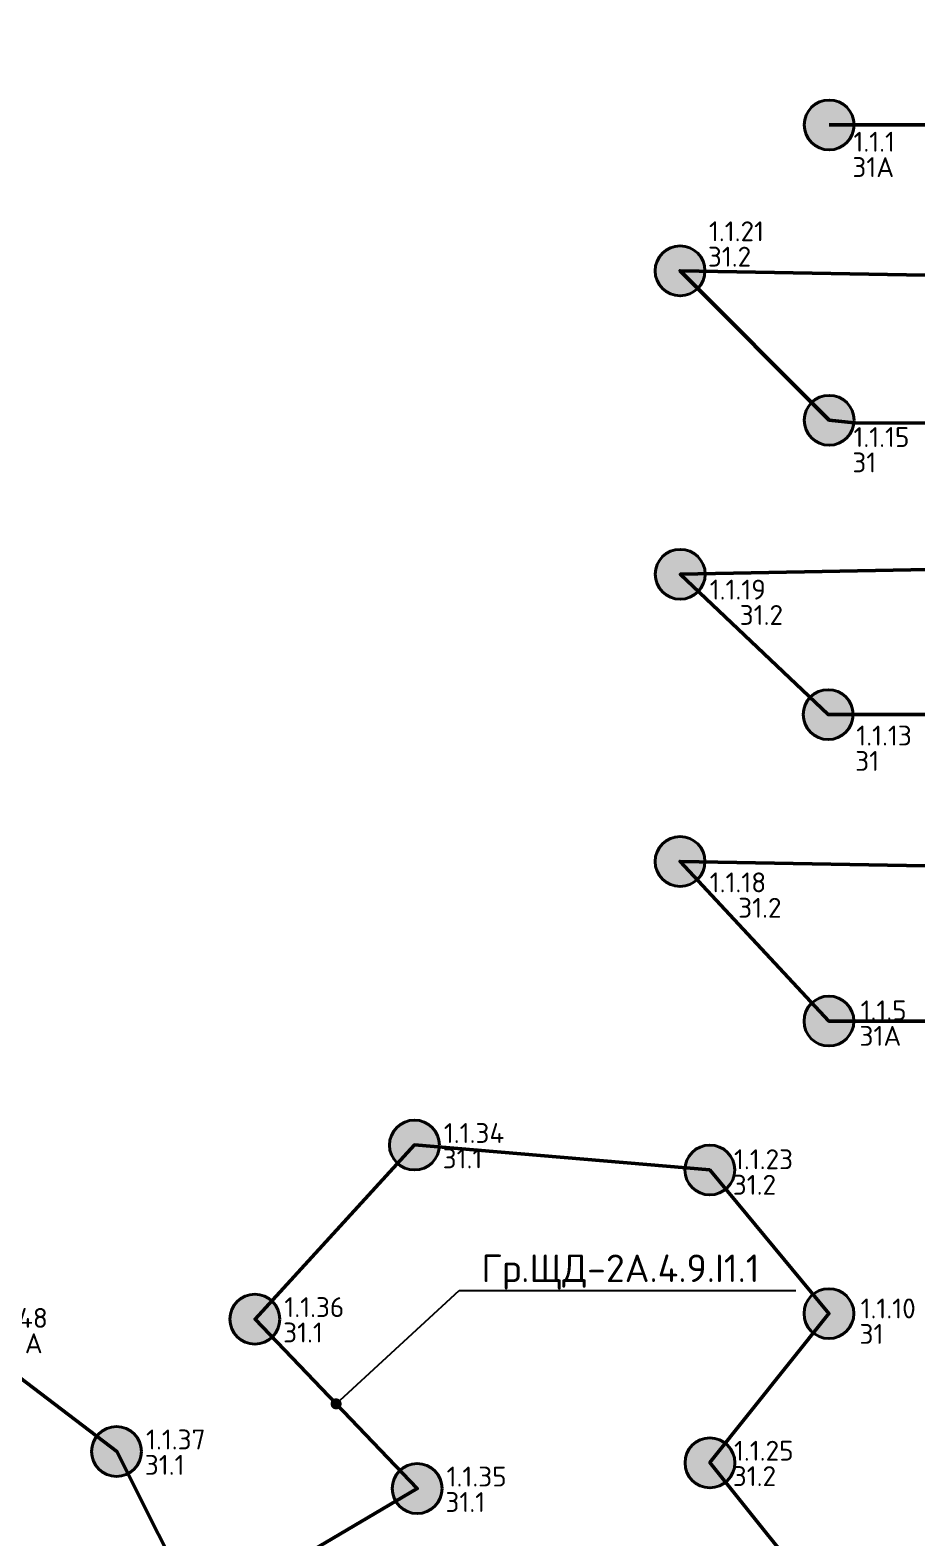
# Model space of a CAD drawing. Header units: millimetres. Extents: x -500444 to 437433, y -1435259 to 1593622.
# Drawn here: x -309860 to -301822, y -1365890 to -1352223 of the extents above; entities that cross this region are included whole.
import ezdxf
from ezdxf import colors
from ezdxf.entities.mleader import LeaderData, LeaderLine
from ezdxf.math import Vec2, Vec3

# ---------------------------------------------------------------- set-up
doc = ezdxf.new("R2010")
doc.units = ezdxf.units.MM
for name, color, linetype, lineweight in [('_Гр.ЩД-2A.4.9.I1.1', 6, 'Continuous', 50), ('_освещение_dali', 3, 'Continuous', 50), ('Светильники аварийные', 1, 'Continuous', 40)]:
    doc.layers.add(name, color=color, linetype=linetype, lineweight=lineweight)
doc.layers.add('сВЕтильники', color=7, linetype='Continuous', lineweight=40, true_color=0x0000f0)
doc.styles.add('ISOCPEUR', font='isocpeur.ttf', dxfattribs={"height": 250})
doc.styles.add('TableTextStyle', font='isocpeur.ttf', dxfattribs={"width": 0.9})

# ---------------------------------------------------------------- blocks, each defined once
blk = doc.blocks.new('A$Cab2378fa')
at = {"lineweight": 25}
h = blk.add_hatch(color=256, dxfattribs=at)
h.paths.add_polyline_path([(162, -157, 0.442338), (148, 178), (0, 0)])
h.paths.add_polyline_path([(-142, -170), (0, 0), (-163, 158, 0.430096)])
at = {"lineweight": 25, "true_color": 0xfff5f5}
h = blk.add_hatch(color=7, dxfattribs=at)
h.dxf.hatch_style = 1
h.paths.add_polyline_path([(0, 0), (-142, -170, 0.174923), (3, -222, 0.197808), (162, -157)])
h.paths.add_polyline_path([(-163, 158), (0, 0), (148, 178, 0.175398), (3, 230, 0.209014)])
blk.add_circle((3, 4), 226)
blk = doc.blocks.new('A$C2267f1ef')
at = {"layer": 'сВЕтильники', "ltscale": 100}
for p in [(14194, 31945), (15546, 30591), (14196, 29195), (15537, 27923), (14194, 26591), (11786, 24021), (14464, 23795), (15544, 22493), (10340, 22443), (9086, 21243), (14465, 21141), (11811, 20907)]:
    blk.add_blockref('A$Cab2378fa', p, dxfattribs=at)
at = {"layer": 'Светильники аварийные', "ltscale": 100}
for p in [(15546, 33268), (15544, 25145)]:
    blk.add_blockref('A$Cab2378fa', p, dxfattribs=at)
blk = doc.blocks.new('Гр.ЩД-2A.4.9.I1.1')
at = {"layer": '_Гр.ЩД-2A.4.9.I1.1', "color": 18, "true_color": 0x000000, "style": 'TableTextStyle'}
for s, p in [('31А', (15759, 32800)), ('31.2', (14449, 31988)), ('31', (15759, 30123)), ('31.2', (14738, 28740)), ('31', (15785, 27417)), ('31.2', (14724, 26086)), ('31А', (15824, 24925)), ('31.1', (12045, 23814)), ('31.2', (14675, 23575)), ('31.1', (10599, 22236)), ('31.1А', (7897, 22138)), ('31', (15824, 22223)), ('31.1', (9345, 21036)), ('31.2', (14675, 20934)), ('31.1', (12070, 20699))]:
    blk.add_text(s, height=180, dxfattribs=at).set_placement(p)
at = {"layer": '_Гр.ЩД-2A.4.9.I1.1', "ltscale": 100, "style": 'TableTextStyle'}
for tag, p, height in [('31А', (18607, 33278), 180), ('31А', (15769, 33030), 180), ('31.2', (14459, 32218), 180), ('31.2', (19947, 31983), 180), ('31', (17135, 31659), 180), ('31', (18605, 30601), 180), ('31', (15769, 30353), 180), ('S', (17358, 29678), 250), ('31.3', (19956, 29231), 180), ('31.2', (14466, 28970), 180), ('31', (17188, 28970), 180), ('31', (18605, 27882), 180), ('31', (15795, 27647), 180), ('31.2', (19947, 26551), 180), ('31.2', (14466, 26316), 180), ('31', (17188, 26316), 180), ('31А', (15834, 25155), 180), ('31А', (18607, 25154), 180), ('31.1', (12055, 24044), 180), ('31', (16360, 24037), 180), ('31.2', (14685, 23805), 180), ('31.2', (19784, 23730), 180), ('31.1', (10609, 22466), 180), ('31', (15834, 22453), 180), ('31', (18665, 22415), 180), ('31.1А', (7907, 22368), 180), ('S', (17237, 21906), 250), ('31.1', (9355, 21266), 180), ('31.2', (14685, 21164), 180), ('31.2', (19784, 21089), 180), ('31.1', (12080, 20929), 180), ('31', (17194, 20937), 180), ('31А', (15785, 20063), 180), ('31А', (18557, 19965), 180), ('31.1', (6142, 19825), 180), ('31.1', (10109, 19766), 180), ('31.1', (7442, 19527), 180), ('31.1', (9009, 18699), 180), ('31.1', (5255, 17066), 180), ('31.1', (8357, 17068), 180), ('31.1А', (10609, 17066), 180), ('31.1', (3797, 16263), 180), ('31.1', (6655, 15866), 180), ('31.1', (9355, 14566), 180), ('31.1', (3165, 14387), 180), ('31.1', (7211, 13975), 180), ('31.1', (1709, 13538), 180), ('31.1А', (4709, 13566), 180), ('31.1', (10334, 13600), 180)]:
    blk.add_attdef(tag, p, '', height=height, dxfattribs=at)
blk = doc.blocks.new('_Dot')
at = {"color": 0, "linetype": 'ByBlock', "lineweight": -2}
blk.add_line((-0.5, 0), (-1, 0), dxfattribs=at)
at = {"color": 0, "linetype": 'ByBlock', "const_width": 0.5}
blk.add_lwpolyline([(-0.25, 0, 1), (0.25, 0, 1)], format="xyb", close=True, dxfattribs=at)

msp = doc.modelspace()

# ---------------------------------------------------------------- linework, layer by layer
at = {"layer": '_Гр.ЩД-2A.4.9.I1.1', "ltscale": 100}
for points in [[(-299846, -1353081), (-302617, -1353081)], [(-301475, -1355785), (-302392, -1355781), (-302617, -1355758), (-303969, -1354404), (-301233, -1354454)], [(-299848, -1358427), (-302626, -1358427), (-303967, -1357154), (-301232, -1357104)], [(-299846, -1361206), (-302619, -1361205), (-303969, -1359758), (-301232, -1359808)], [(-310524, -1364004), (-309076, -1365106), (-308322, -1366606), (-306351, -1365443), (-307822, -1363906), (-306376, -1362328), (-303699, -1362554), (-302619, -1363856), (-303698, -1365208), (-302619, -1366555)]]:
    msp.add_lwpolyline(points, dxfattribs=at)

# ---------------------------------------------------------------- block references
at = {"layer": '_Гр.ЩД-2A.4.9.I1.1'}
ref = msp.add_blockref('Гр.ЩД-2A.4.9.I1.1', (-318166, -1386354), dxfattribs=at)
ref.add_attrib('31.1А', '1.1.48', (-310258, -1363986), dxfattribs={"ltscale": 100, "height": 180, "style": 'TableTextStyle'})
ref.add_attrib('31.1', '1.1.34', (-306110, -1362310), dxfattribs={"ltscale": 100, "height": 180, "style": 'TableTextStyle'})
ref.add_attrib('31.1', '1.1.35', (-306085, -1365424), dxfattribs={"ltscale": 100, "height": 180, "style": 'TableTextStyle'})
ref.add_attrib('31.1', '1.1.36', (-307556, -1363888), dxfattribs={"ltscale": 100, "height": 180, "style": 'TableTextStyle'})
ref.add_attrib('31.1', '1.1.37', (-308810, -1365088), dxfattribs={"ltscale": 100, "height": 180, "style": 'TableTextStyle'})
ref.add_attrib('31А', '1.1.1', (-302397, -1353324), dxfattribs={"ltscale": 100, "height": 180, "style": 'TableTextStyle'})
ref.add_attrib('31А', '1.1.5', (-302332, -1361198), dxfattribs={"ltscale": 100, "height": 180, "style": 'TableTextStyle'})
ref.add_attrib('31', '1.1.10', (-302332, -1363900), dxfattribs={"ltscale": 100, "height": 180, "style": 'TableTextStyle'})
ref.add_attrib('31', '1.1.13', (-302371, -1358707), dxfattribs={"ltscale": 100, "height": 180, "style": 'TableTextStyle'})
ref.add_attrib('31', '1.1.15', (-302397, -1356001), dxfattribs={"ltscale": 100, "height": 180, "style": 'TableTextStyle'})
ref.add_attrib('31.2', '1.1.18', (-303700, -1360038), dxfattribs={"ltscale": 100, "height": 180, "style": 'TableTextStyle'})
ref.add_attrib('31.2', '1.1.19', (-303700, -1357384), dxfattribs={"ltscale": 100, "height": 180, "style": 'TableTextStyle'})
ref.add_attrib('31.2', '1.1.21', (-303707, -1354136), dxfattribs={"ltscale": 100, "height": 180, "style": 'TableTextStyle'})
ref.add_attrib('31.2', '1.1.23', (-303480, -1362548), dxfattribs={"ltscale": 100, "height": 180, "style": 'TableTextStyle'})
ref.add_attrib('31.2', '1.1.25', (-303480, -1365190), dxfattribs={"ltscale": 100, "height": 180, "style": 'TableTextStyle'})
at = {"layer": '_освещение_dali', "ltscale": 100}
msp.add_blockref('A$C2267f1ef', (-318166, -1386354), dxfattribs=at)

# ---------------------------------------------------------------- leaders
at = {"layer": '_Гр.ЩД-2A.4.9.I1.1'}
ml = msp.add_multileader_mtext('Standard', dxfattribs=at)
ml.set_content('Гр.ЩД-2A.4.9.I1.1', color=256, style='ISOCPEUR')
ml.set_leader_properties()
ml.set_arrow_properties(name='DOT')
ml.build(insert=Vec2(0, 0))
ml.multileader.update_dxf_attribs({"has_dogleg": 0, "text_left_attachment_type": 6, "text_right_attachment_type": 6, "arrow_head_size": 100})
ctx = ml.context
ctx.base_point, ctx.char_height, ctx.arrow_head_size, ctx.landing_gap_size, ctx.plane_origin = Vec3(-305970, -1363646), 250, 100, 200, Vec3(-221195, -1235373)
ctx.left_attachment, ctx.right_attachment = 6, 6
notes = []
notes.append((ctx, [(0, (1, 1, 0), (-305978, -1363646), (1, 0), 8, [(1, [(-307087, -1364675)], 0, [])])]))
ctx.mtext.insert, ctx.mtext.flow_direction = Vec3(-305770, -1363321), 5
for ctx, leaders in notes:
    for number, flags, end, landing, length, lines in leaders:
        leader = LeaderData()
        leader.index, (leader.has_last_leader_line, leader.has_dogleg_vector, leader.attachment_direction) = number, flags
        leader.last_leader_point, leader.dogleg_vector, leader.dogleg_length = Vec3(end), Vec3(landing), length
        for number, points, colour, breaks in lines:
            line = LeaderLine()
            line.index, line.vertices, line.color, line.breaks = number, Vec3.list(points), colors.encode_raw_color(colour), breaks
            leader.lines.append(line)
        ctx.leaders.append(leader)

doc.saveas('drawing.dxf')
